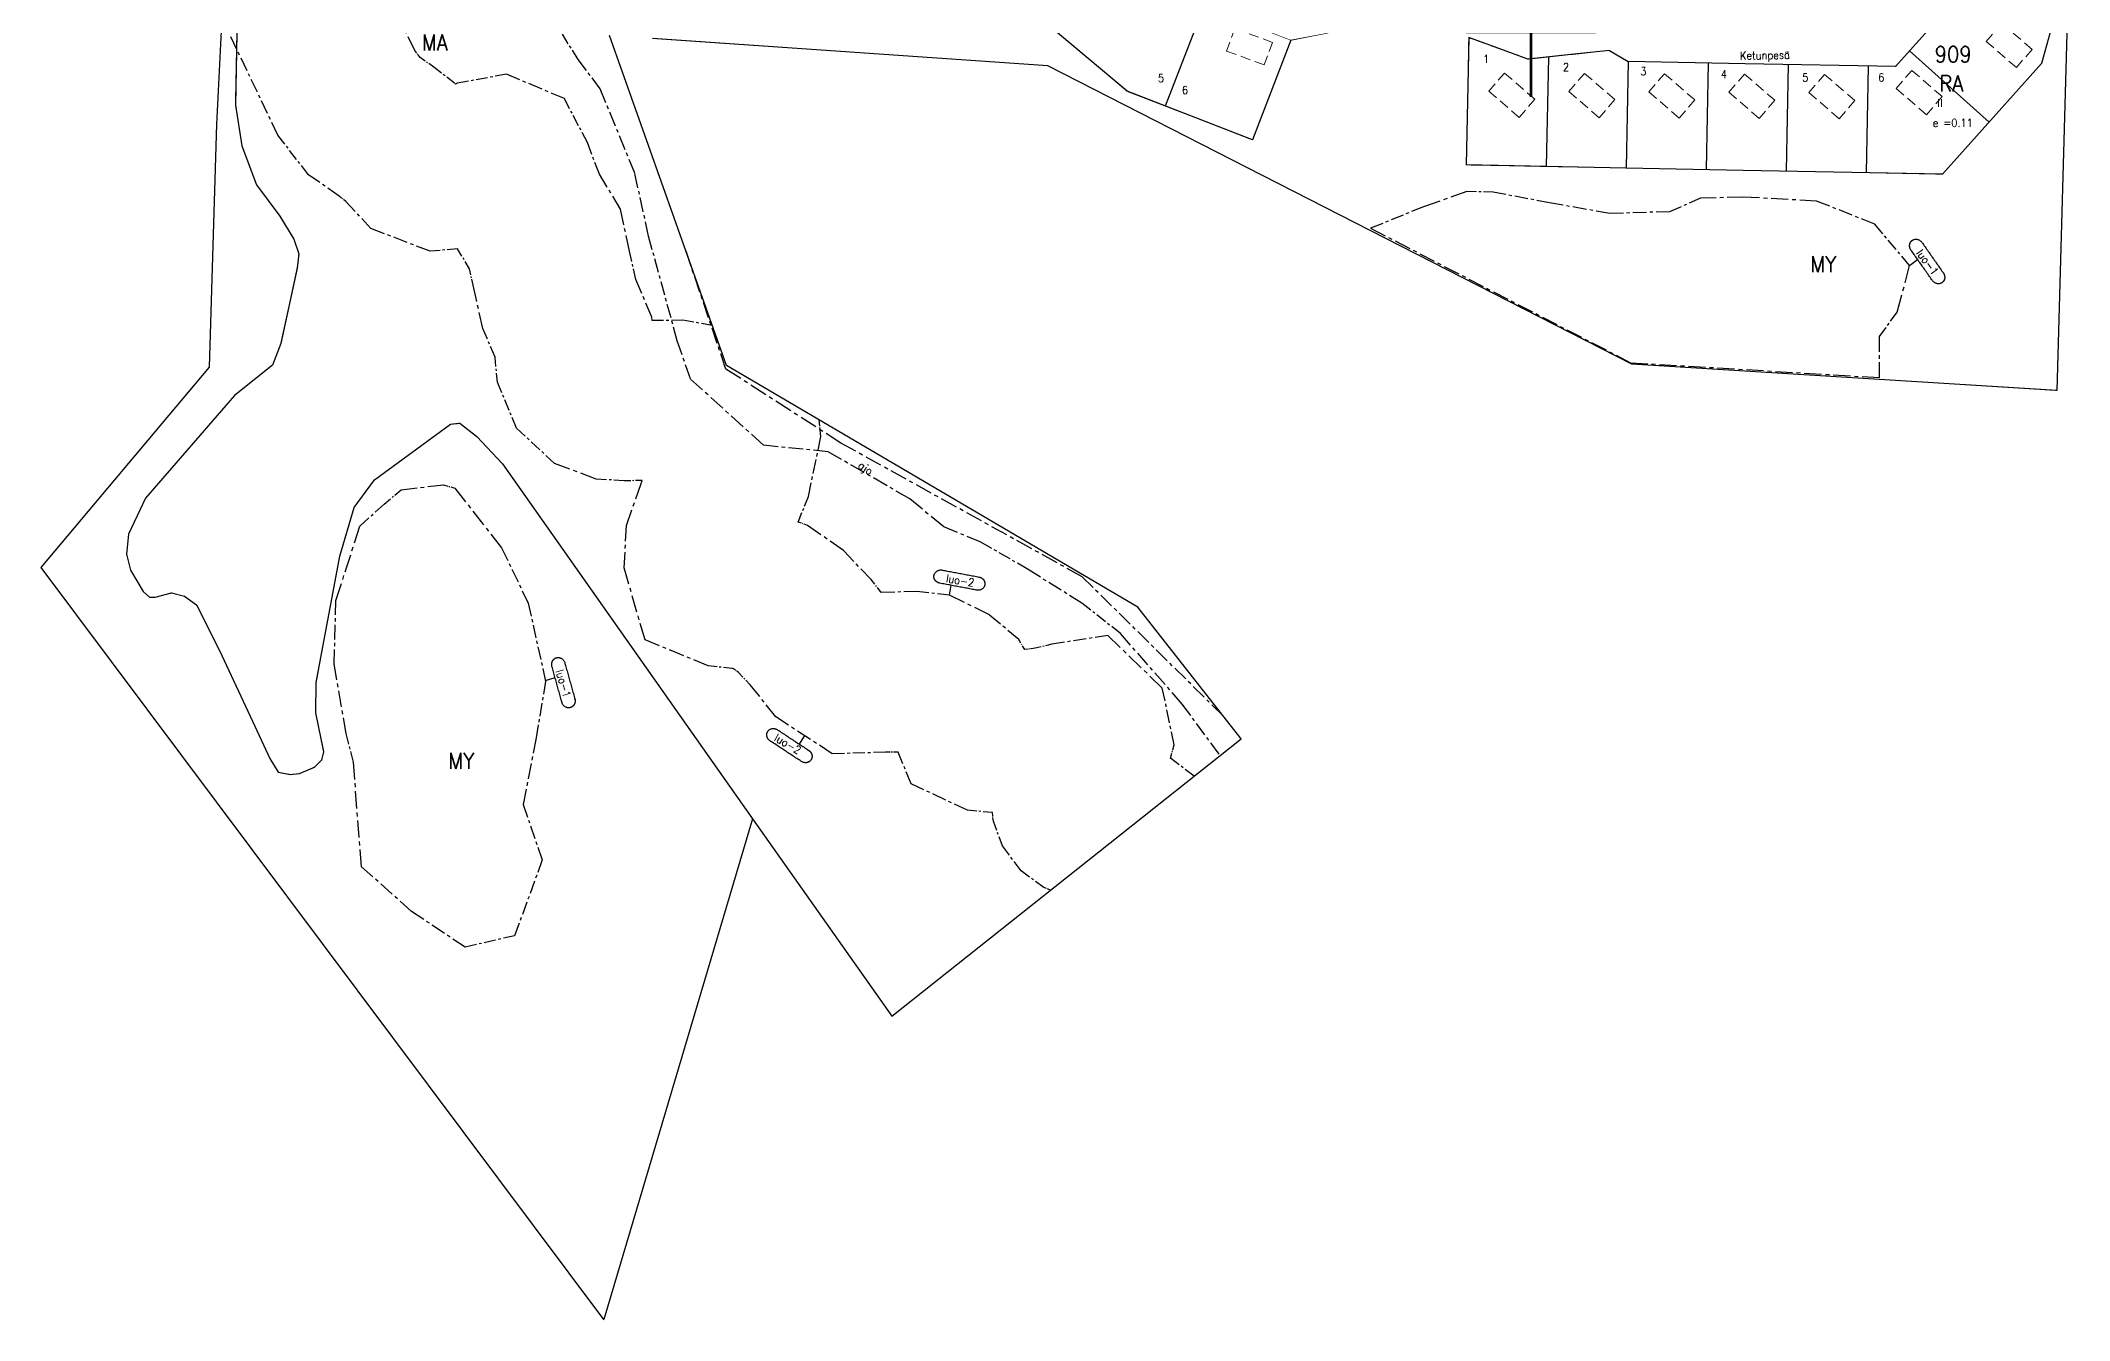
# Model space of a CAD drawing. Header units: metres. Extents: x 25522641 to 25524241, y 6685102 to 6686476.
# Drawn here: x 25522788 to 25523549, y 6685102 to 6685582 of the extents above; entities that cross this region are included whole.
import ezdxf
from ezdxf.enums import TextEntityAlignment as Align

# ---------------------------------------------------------------- set-up
doc = ezdxf.new("R2010")
doc.units = ezdxf.units.M
for name, pattern in [('CENTER', [11, 6.5, -1.5, 1.5, -1.5]), ('DASHED', [7.5, 5, -2.5]), ('DIVIDE2', [6.25, 2.5, -1.25, 0, -1.25, 0, -1.25])]:
    doc.linetypes.add(name, pattern=pattern)
for name, color, linetype in [('D-ALUE-K-TARKOITUS', 7, 'Continuous'), ('D-RAJA-ALUE-KORTTELI', 7, 'Continuous'), ('D-RAJA-K-MAARAYS-R-ALA', 7, 'Continuous'), ('D-RAJA-TONTTI', 7, 'Continuous'), ('D-TEKSTI-025', 7, 'Continuous'), ('D-TEKSTI-035', 7, 'Continuous'), ('D-VARITYS-ALUE_M', 7, 'Continuous'), ('D-VARITYS-ALUE_MA', 7, 'Continuous'), ('D-VARITYS-ALUE_R', 7, 'Continuous'), ('D-VARITYS-ALUE_V', 7, 'Continuous')]:
    doc.layers.add(name, color=color, linetype=linetype)
doc.styles.add('ROMANS', font='ROMANS.shx', dxfattribs={"width": 0.9})
doc.styles.get("Standard").update_dxf_attribs({"font": 'arial.ttf'})

msp = doc.modelspace()

# ---------------------------------------------------------------- linework, layer by layer
at = {"layer": 'D-RAJA-ALUE-KORTTELI', "color": 7, "linetype": 'Continuous'}
for p, q in [((25522854.09, 6685550.7), (25522857.7, 6685623.47)), ((25522862.24, 6685622.68), (25522861.04, 6685557.87)), ((25523548.47, 6685610.49), (25523538.21, 6685573.45)), ((25523548.47, 6685610.49), (25523543.92, 6685450.86)), ((25523195.35, 6685563.01), (25523160.08, 6685592.7)), ((25523502.16, 6685593.13), (25523483.52, 6685572.29)), ((25523045.22, 6685460.23), (25523001.35, 6685583.88)), ((25523165.69, 6685572.63), (25523017.47, 6685582.77)), ((25523256.74, 6685582.16), (25523242.34, 6685544.81)), ((25523323.44, 6685583.14), (25523322.52, 6685535.4)), ((25523326.82, 6685581.91), (25523323.44, 6685583.14)), ((25523331.7, 6685580.14), (25523326.82, 6685581.91)), ((25523345.65, 6685575.06), (25523331.7, 6685580.14)), ((25523376.25, 6685578.33), (25523361.71, 6685576.77)), ((25523376.25, 6685578.33), (25523383.28, 6685574.23)), ((25523384.64, 6685460.76), (25523165.69, 6685572.63)), ((25523361.71, 6685576.77), (25523345.65, 6685575.06)), ((25523427.16, 6685573.38), (25523383.28, 6685574.23)), ((25523483.52, 6685572.29), (25523427.16, 6685573.38)), ((25523538.21, 6685573.45), (25523501.11, 6685531.94)), ((25523242.34, 6685544.81), (25523195.35, 6685563.01)), ((25522861.04, 6685557.87), (25522863.51, 6685542.56)), ((25522851.33, 6685459.64), (25522854.09, 6685550.7)), ((25522863.51, 6685542.56), (25522869.01, 6685527.96)), ((25523352.51, 6685534.82), (25523322.52, 6685535.4)), ((25523382.5, 6685534.24), (25523352.51, 6685534.82)), ((25523426.38, 6685533.39), (25523382.5, 6685534.24)), ((25523501.11, 6685531.94), (25523426.38, 6685533.39)), ((25522869.01, 6685527.96), (25522877.69, 6685516.2)), ((25522877.69, 6685516.2), (25522882.94, 6685507.62)), ((25522882.94, 6685507.62), (25522884.8, 6685502.14)), ((25522884.8, 6685502.14), (25522884.17, 6685496.75)), ((25522884.17, 6685496.75), (25522878.04, 6685468.51)), ((25522878.04, 6685468.51), (25522874.99, 6685460.4)), ((25522788.18, 6685384.5), (25522851.33, 6685459.64)), ((25522874.99, 6685460.4), (25522860.72, 6685448.92)), ((25523199.46, 6685369.56), (25523045.22, 6685460.23)), ((25523199.46, 6685369.56), (25523045.22, 6685460.23)), ((25523199.46, 6685369.56), (25523045.22, 6685460.23)), ((25523543.92, 6685450.86), (25523384.64, 6685460.76)), ((25522860.72, 6685448.92), (25522827.41, 6685410.43)), ((25522913.16, 6685417.31), (25522941.67, 6685438.23)), ((25522941.67, 6685438.23), (25522945.18, 6685438.63)), ((25522945.18, 6685438.63), (25522951.6, 6685433.58)), ((25522951.6, 6685433.58), (25522961.23, 6685423.31)), ((25522905.58, 6685406.93), (25522913.16, 6685417.31)), ((25522961.23, 6685423.31), (25523054.98, 6685290.25)), ((25522827.41, 6685410.43), (25522820.97, 6685396.93)), ((25522900.15, 6685388.68), (25522905.58, 6685406.93)), ((25522820.97, 6685396.93), (25522820.19, 6685389.52)), ((25522820.19, 6685389.52), (25522821.77, 6685383.51)), ((25522891.38, 6685341.36), (25522900.15, 6685388.68)), ((25522999.19, 6685102.51), (25522788.18, 6685384.5)), ((25522821.77, 6685383.51), (25522826.48, 6685375.5)), ((25522826.48, 6685375.5), (25522828.86, 6685373.37)), ((25522828.86, 6685373.37), (25522830.92, 6685373.34)), ((25522830.92, 6685373.34), (25522837.07, 6685375.01)), ((25522837.07, 6685375.01), (25522842.03, 6685373.71)), ((25522842.03, 6685373.71), (25522846.49, 6685370.47)), ((25522846.49, 6685370.47), (25522855.15, 6685353.41)), ((25523238.12, 6685320.21), (25523199.46, 6685369.56)), ((25522855.15, 6685353.41), (25522868.4, 6685324.96)), ((25522891.24, 6685329.97), (25522891.38, 6685341.36)), ((25522894.26, 6685315.37), (25522891.24, 6685329.97)), ((25522868.4, 6685324.96), (25522873.97, 6685312.94)), ((25523107.15, 6685216.29), (25523238.12, 6685320.21)), ((25522873.97, 6685312.94), (25522877.08, 6685307.76)), ((25522890.7, 6685309.68), (25522893.49, 6685312.4)), ((25522893.49, 6685312.4), (25522894.26, 6685315.37)), ((25522877.08, 6685307.76), (25522881.62, 6685306.9)), ((25522881.62, 6685306.9), (25522885.06, 6685307.25)), ((25522885.06, 6685307.25), (25522890.7, 6685309.68)), ((25523054.98, 6685290.25), (25522999.19, 6685102.51)), ((25523054.98, 6685290.25), (25523107.15, 6685216.29))]:
    msp.add_line(p, q, dxfattribs=at)
at = {"layer": 'D-RAJA-K-MAARAYS-R-ALA', "color": 2, "linetype": 'CENTER', "ltscale": 0.892362}
msp.add_line((25522928.34, 6685578.27), (25522913.11, 6685610.06), dxfattribs=at)
at = {"layer": 'D-RAJA-K-MAARAYS-R-ALA', "color": 2, "linetype": 'DASHED', "lineweight": 0, "ltscale": 0.72}
for p, q in [((25523235.81, 6685586.55), (25523232.69, 6685578.11)), ((25523523.35, 6685588.54), (25523517.45, 6685581.74)), ((25523246.76, 6685572.91), (25523249.88, 6685581.35)), ((25523528.78, 6685571.92), (25523534.68, 6685578.72)), ((25523336.91, 6685569.88), (25523331.01, 6685563.08)), ((25523366.9, 6685569.75), (25523361.01, 6685562.95)), ((25523396.9, 6685569.63), (25523391.01, 6685562.83)), ((25523426.9, 6685569.5), (25523421.01, 6685562.7)), ((25523456.9, 6685569.37), (25523451.01, 6685562.57)), ((25523489.61, 6685570.88), (25523483.71, 6685564.08)), ((25523342.34, 6685553.25), (25523348.24, 6685560.05)), ((25523372.34, 6685553.13), (25523378.24, 6685559.93)), ((25523402.34, 6685553), (25523408.24, 6685559.8)), ((25523432.34, 6685552.87), (25523438.24, 6685559.67)), ((25523462.34, 6685552.75), (25523468.24, 6685559.55)), ((25523495.04, 6685554.25), (25523500.94, 6685561.05))]:
    msp.add_line(p, q, dxfattribs=at)
at = {"layer": 'D-RAJA-K-MAARAYS-R-ALA', "color": 2, "linetype": 'DASHED', "lineweight": 0, "ltscale": 0.75}
for p, q in [((25523249.88, 6685581.35), (25523235.81, 6685586.55)), ((25523534.68, 6685578.72), (25523523.35, 6685588.54)), ((25523232.69, 6685578.11), (25523246.76, 6685572.91)), ((25523517.45, 6685581.74), (25523528.78, 6685571.92)), ((25523348.24, 6685560.05), (25523336.91, 6685569.88)), ((25523378.24, 6685559.93), (25523366.9, 6685569.75)), ((25523408.24, 6685559.8), (25523396.9, 6685569.63)), ((25523438.24, 6685559.67), (25523426.9, 6685569.5)), ((25523468.24, 6685559.55), (25523456.9, 6685569.37)), ((25523500.94, 6685561.05), (25523489.61, 6685570.88)), ((25523331.01, 6685563.08), (25523342.34, 6685553.25)), ((25523361.01, 6685562.95), (25523372.34, 6685553.13)), ((25523391.01, 6685562.83), (25523402.34, 6685553)), ((25523421.01, 6685562.7), (25523432.34, 6685552.87)), ((25523451.01, 6685562.57), (25523462.34, 6685552.75)), ((25523483.71, 6685564.08), (25523495.04, 6685554.25))]:
    msp.add_line(p, q, dxfattribs=at)
at = {"layer": 'D-RAJA-K-MAARAYS-R-ALA', "color": 2, "linetype": 'CENTER', "ltscale": 0.808917}
msp.add_line((25522876.97, 6685546.63), (25522859.33, 6685583.47), dxfattribs=at)
at = {"layer": 'D-RAJA-K-MAARAYS-R-ALA', "color": 2, "linetype": 'CENTER', "ltscale": 0.186453}
msp.add_line((25522930.34, 6685575.69), (25522928.34, 6685578.27), dxfattribs=at)
at = {"layer": 'D-RAJA-K-MAARAYS-R-ALA', "color": 2, "linetype": 'CENTER', "ltscale": 0.638854}
msp.add_line((25522989.57, 6685574.89), (25522983.69, 6685584.4), dxfattribs=at)
at = {"layer": 'D-RAJA-K-MAARAYS-R-ALA', "color": 2, "linetype": 'CENTER', "ltscale": 0.358664}
msp.add_line((25522935.48, 6685572.1), (25522930.34, 6685575.69), dxfattribs=at)
at = {"layer": 'D-RAJA-K-MAARAYS-R-ALA', "color": 2, "linetype": 'CENTER', "ltscale": 0.557123}
msp.add_line((25522943.19, 6685566.13), (25522935.48, 6685572.1), dxfattribs=at)
at = {"layer": 'D-RAJA-K-MAARAYS-R-ALA', "color": 2, "linetype": 'CENTER', "ltscale": 0.657988}
msp.add_line((25522962.7, 6685569.42), (25522944.25, 6685566.06), dxfattribs=at)
at = {"layer": 'D-RAJA-K-MAARAYS-R-ALA', "color": 2, "linetype": 'CENTER', "ltscale": 0.826136}
msp.add_line((25522984.39, 6685560.26), (25522962.7, 6685569.42), dxfattribs=at)
at = {"layer": 'D-RAJA-K-MAARAYS-R-ALA', "color": 2, "linetype": 'CENTER', "ltscale": 0.781917}
msp.add_line((25522997.82, 6685563.97), (25522989.57, 6685574.89), dxfattribs=at)
at = {"layer": 'D-RAJA-K-MAARAYS-R-ALA', "color": 2, "linetype": 'CENTER', "ltscale": 0.029932}
msp.add_line((25522943.55, 6685565.74), (25522943.19, 6685566.13), dxfattribs=at)
at = {"layer": 'D-RAJA-K-MAARAYS-R-ALA', "color": 2, "linetype": 'CENTER', "ltscale": 0.044125}
msp.add_line((25522944.25, 6685566.06), (25522943.55, 6685565.74), dxfattribs=at)
at = {"layer": 'D-RAJA-K-MAARAYS-R-ALA', "color": 2, "linetype": 'CENTER', "ltscale": 0.867308}
msp.add_line((25523010.8, 6685532.27), (25522997.82, 6685563.97), dxfattribs=at)
at = {"layer": 'D-RAJA-K-MAARAYS-R-ALA', "color": 2, "linetype": 'CENTER', "ltscale": 0.652932}
msp.add_line((25522993.01, 6685543.77), (25522984.39, 6685560.26), dxfattribs=at)
at = {"layer": 'D-RAJA-K-MAARAYS-R-ALA', "color": 2, "linetype": 'CENTER', "ltscale": 0.659793}
msp.add_line((25522888.46, 6685531.75), (25522876.97, 6685546.63), dxfattribs=at)
at = {"layer": 'D-RAJA-K-MAARAYS-R-ALA', "color": 2, "linetype": 'CENTER', "ltscale": 0.723239}
msp.add_line((25522997.51, 6685531.94), (25522993.01, 6685543.77), dxfattribs=at)
at = {"layer": 'D-RAJA-K-MAARAYS-R-ALA', "color": 2, "linetype": 'CENTER', "ltscale": 0.79947}
msp.add_line((25522899.94, 6685523.74), (25522888.46, 6685531.75), dxfattribs=at)
at = {"layer": 'D-RAJA-K-MAARAYS-R-ALA', "color": 2, "linetype": 'CENTER', "ltscale": 0.878214}
msp.add_line((25523005.48, 6685518.8), (25522997.51, 6685531.94), dxfattribs=at)
at = {"layer": 'D-RAJA-K-MAARAYS-R-ALA', "color": 2, "linetype": 'CENTER', "ltscale": 0.847241}
msp.add_line((25523015.99, 6685508.68), (25523010.8, 6685532.27), dxfattribs=at)
at = {"layer": 'D-RAJA-K-MAARAYS-R-ALA', "color": 2, "linetype": 'CENTER', "ltscale": 0.184696}
msp.add_line((25522902.49, 6685521.76), (25522899.94, 6685523.74), dxfattribs=at)
at = {"layer": 'D-RAJA-K-MAARAYS-R-ALA', "color": 2, "linetype": 'CENTER', "ltscale": 0.980635}
msp.add_line((25523322.76, 6685525.4), (25523306.55, 6685519.76), dxfattribs=at)
at = {"layer": 'D-RAJA-K-MAARAYS-R-ALA', "color": 2, "linetype": 'CENTER', "ltscale": 0.562006}
msp.add_line((25523332.59, 6685525.22), (25523322.76, 6685525.4), dxfattribs=at)
at = {"layer": 'D-RAJA-K-MAARAYS-R-ALA', "color": 2, "linetype": 'CENTER', "ltscale": 0.756275}
msp.add_line((25523353.76, 6685521.19), (25523332.59, 6685525.22), dxfattribs=at)
at = {"layer": 'D-RAJA-K-MAARAYS-R-ALA', "color": 2, "linetype": 'CENTER', "ltscale": 0.792083}
msp.add_line((25522911.89, 6685511.57), (25522902.49, 6685521.76), dxfattribs=at)
at = {"layer": 'D-RAJA-K-MAARAYS-R-ALA', "color": 2, "linetype": 'CENTER', "ltscale": 0.916148}
msp.add_line((25523008.78, 6685503.11), (25523005.48, 6685518.8), dxfattribs=at)
at = {"layer": 'D-RAJA-K-MAARAYS-R-ALA', "color": 2, "linetype": 'CENTER', "ltscale": 0.752693}
msp.add_line((25523306.55, 6685519.76), (25523286.68, 6685511.66), dxfattribs=at)
at = {"layer": 'D-RAJA-K-MAARAYS-R-ALA', "color": 2, "linetype": 'CENTER', "ltscale": 0.804732}
msp.add_line((25523376.35, 6685517.2), (25523353.76, 6685521.19), dxfattribs=at)
at = {"layer": 'D-RAJA-K-MAARAYS-R-ALA', "color": 2, "linetype": 'CENTER', "ltscale": 0.787796}
msp.add_line((25523398.79, 6685517.88), (25523376.35, 6685517.2), dxfattribs=at)
at = {"layer": 'D-RAJA-K-MAARAYS-R-ALA', "color": 2, "linetype": 'CENTER', "ltscale": 0.719885}
msp.add_line((25523410.34, 6685522.91), (25523398.79, 6685517.88), dxfattribs=at)
at = {"layer": 'D-RAJA-K-MAARAYS-R-ALA', "color": 2, "linetype": 'CENTER', "ltscale": 0.90874}
msp.add_line((25523426.23, 6685523.39), (25523410.34, 6685522.91), dxfattribs=at)
at = {"layer": 'D-RAJA-K-MAARAYS-R-ALA', "color": 2, "linetype": 'CENTER', "ltscale": 0.97158}
msp.add_line((25523453.88, 6685521.89), (25523426.23, 6685523.39), dxfattribs=at)
at = {"layer": 'D-RAJA-K-MAARAYS-R-ALA', "color": 2, "linetype": 'CENTER', "ltscale": 0.823437}
msp.add_line((25523475.68, 6685513.18), (25523453.88, 6685521.89), dxfattribs=at)
at = {"layer": 'D-RAJA-K-MAARAYS-R-ALA', "color": 2, "linetype": 'CENTER', "ltscale": 0.833276}
msp.add_line((25522934.05, 6685503.04), (25522911.89, 6685511.57), dxfattribs=at)
at = {"layer": 'D-RAJA-K-MAARAYS-R-ALA', "color": 2, "linetype": 'CENTER', "ltscale": 0.804307}
msp.add_line((25523026.71, 6685469.51), (25523015.99, 6685508.68), dxfattribs=at)
at = {"layer": 'D-RAJA-K-MAARAYS-R-ALA', "color": 2, "linetype": 'CENTER', "ltscale": 0.941685}
msp.add_line((25523286.68, 6685511.66), (25523384.13, 6685461.28), dxfattribs=at)
at = {"layer": 'D-RAJA-K-MAARAYS-R-ALA', "color": 2, "linetype": 'CENTER', "ltscale": 0.712317}
msp.add_line((25523488.77, 6685497.67), (25523475.68, 6685513.18), dxfattribs=at)
at = {"layer": 'D-RAJA-K-MAARAYS-R-ALA', "color": 2, "linetype": 'CENTER', "ltscale": 0.587974}
msp.add_line((25522944.3, 6685503.99), (25522934.05, 6685503.04), dxfattribs=at)
at = {"layer": 'D-RAJA-K-MAARAYS-R-ALA', "color": 2, "linetype": 'CENTER', "ltscale": 0.504885}
msp.add_line((25522948.88, 6685496.44), (25522944.3, 6685503.99), dxfattribs=at)
at = {"layer": 'D-RAJA-K-MAARAYS-R-ALA', "color": 2, "linetype": 'CENTER', "ltscale": 0.620808}
msp.add_line((25523011.19, 6685492.52), (25523008.78, 6685503.11), dxfattribs=at)
at = {"layer": 'D-RAJA-K-MAARAYS-R-ALA', "color": 2, "linetype": 'CENTER', "ltscale": 0.923394}
msp.add_line((25523044.95, 6685458.88), (25523030, 6685503.05), dxfattribs=at)
at = {"layer": 'D-RAJA-K-MAARAYS-R-ALA', "color": 2, "linetype": 'CENTER', "ltscale": 0.35888}
msp.add_line((25522950.17, 6685490.29), (25522948.88, 6685496.44), dxfattribs=at)
at = {"layer": 'D-RAJA-K-MAARAYS-R-ALA', "color": 2, "linetype": 'CENTER', "ltscale": 1.031497}
msp.add_line((25523484.15, 6685480.22), (25523488.77, 6685497.67), dxfattribs=at)
at = {"layer": 'D-RAJA-K-MAARAYS-R-ALA', "color": 2, "linetype": 'CENTER', "ltscale": 0.950702}
msp.add_line((25522953.85, 6685474.06), (25522950.17, 6685490.29), dxfattribs=at)
at = {"layer": 'D-RAJA-K-MAARAYS-R-ALA', "color": 2, "linetype": 'CENTER', "ltscale": 0.879967}
msp.add_line((25523017.18, 6685478.33), (25523011.19, 6685492.52), dxfattribs=at)
at = {"layer": 'D-RAJA-K-MAARAYS-R-ALA', "color": 2, "linetype": 'CENTER', "ltscale": 0.070663}
msp.add_line((25523017.3, 6685477.1), (25523017.18, 6685478.33), dxfattribs=at)
at = {"layer": 'D-RAJA-K-MAARAYS-R-ALA', "color": 2, "linetype": 'CENTER', "ltscale": 0.647016}
msp.add_line((25523477.41, 6685471.12), (25523484.15, 6685480.22), dxfattribs=at)
at = {"layer": 'D-RAJA-K-MAARAYS-R-ALA', "color": 2, "linetype": 'CENTER', "ltscale": 0.668255}
msp.add_line((25522958.4, 6685463.29), (25522953.85, 6685474.06), dxfattribs=at)
at = {"layer": 'D-RAJA-K-MAARAYS-R-ALA', "color": 2, "linetype": 'CENTER', "ltscale": 0.656941}
msp.add_line((25523028.8, 6685477.18), (25523017.3, 6685477.1), dxfattribs=at)
at = {"layer": 'D-RAJA-K-MAARAYS-R-ALA', "color": 2, "linetype": 'CENTER', "ltscale": 0.641621}
msp.add_line((25523039.86, 6685475.24), (25523028.8, 6685477.18), dxfattribs=at)
at = {"layer": 'D-RAJA-K-MAARAYS-R-ALA', "color": 2, "linetype": 'CENTER', "ltscale": 0.882204}
msp.add_line((25523477.42, 6685455.68), (25523477.41, 6685471.12), dxfattribs=at)
at = {"layer": 'D-RAJA-K-MAARAYS-R-ALA', "color": 2, "linetype": 'CENTER', "ltscale": 0.53824}
msp.add_line((25522959.36, 6685453.92), (25522958.4, 6685463.29), dxfattribs=at)
at = {"layer": 'D-RAJA-K-MAARAYS-R-ALA', "color": 2, "linetype": 'CENTER', "ltscale": 0.868105}
msp.add_line((25523031.69, 6685455.16), (25523026.71, 6685469.51), dxfattribs=at)
at = {"layer": 'D-RAJA-K-MAARAYS-R-ALA', "color": 2, "linetype": 'CENTER', "ltscale": 0.934971}
msp.add_line((25523059.04, 6685430.34), (25523031.69, 6685455.16), dxfattribs=at)
at = {"layer": 'D-RAJA-K-MAARAYS-R-ALA', "color": 2, "linetype": 'CENTER', "ltscale": 1.015449}
msp.add_line((25523088.07, 6685431.13), (25523044.95, 6685458.88), dxfattribs=at)
at = {"layer": 'D-RAJA-K-MAARAYS-R-ALA', "color": 2, "linetype": 'CENTER', "ltscale": 0.988945}
msp.add_line((25523384.13, 6685461.28), (25523477.42, 6685455.68), dxfattribs=at)
at = {"layer": 'D-RAJA-K-MAARAYS-R-ALA', "color": 2, "linetype": 'CENTER', "ltscale": 0.651019}
msp.add_line((25522966.44, 6685436.77), (25522959.36, 6685453.92), dxfattribs=at)
at = {"layer": 'D-RAJA-K-MAARAYS-R-ALA', "color": 2, "linetype": 'CENTER', "ltscale": 0.682764}
msp.add_line((25522980.66, 6685423.49), (25522966.44, 6685436.77), dxfattribs=at)
at = {"layer": 'D-RAJA-K-MAARAYS-R-ALA', "color": 2, "linetype": 'CENTER', "ltscale": 0.808397}
msp.add_line((25523075.91, 6685411.07), (25523080.59, 6685433.63), dxfattribs=at)
at = {"layer": 'D-RAJA-K-MAARAYS-R-ALA', "color": 2, "linetype": 'CENTER', "ltscale": 0.357476}
msp.add_line((25523080.59, 6685433.63), (25523079.89, 6685439.84), dxfattribs=at)
at = {"layer": 'D-RAJA-K-MAARAYS-R-ALA', "color": 2, "linetype": 'CENTER', "ltscale": 0.854285}
msp.add_line((25523083.27, 6685427.9), (25523059.04, 6685430.34), dxfattribs=at)
at = {"layer": 'D-RAJA-K-MAARAYS-R-ALA', "color": 2, "linetype": 'CENTER', "ltscale": 0.894871}
msp.add_line((25523113.89, 6685410.24), (25523083.27, 6685427.9), dxfattribs=at)
at = {"layer": 'D-RAJA-K-MAARAYS-R-ALA', "color": 2, "linetype": 'CENTER', "ltscale": 0.980204}
msp.add_line((25523178.53, 6685381.03), (25523088.07, 6685431.13), dxfattribs=at)
at = {"layer": 'D-RAJA-K-MAARAYS-R-ALA', "color": 2, "linetype": 'CENTER', "ltscale": 0.957305}
msp.add_line((25522996.36, 6685417.64), (25522980.66, 6685423.49), dxfattribs=at)
at = {"layer": 'D-RAJA-K-MAARAYS-R-ALA', "color": 2, "linetype": 'CENTER', "ltscale": 0.599058}
msp.add_line((25523006.82, 6685417.02), (25522996.36, 6685417.64), dxfattribs=at)
at = {"layer": 'D-RAJA-K-MAARAYS-R-ALA', "color": 2, "linetype": 'CENTER', "ltscale": 0.3869}
msp.add_line((25523013.59, 6685417.07), (25523006.82, 6685417.02), dxfattribs=at)
at = {"layer": 'D-RAJA-K-MAARAYS-R-ALA', "color": 2, "linetype": 'CENTER', "ltscale": 0.063556}
msp.add_line((25523013.18, 6685416.04), (25523013.59, 6685417.07), dxfattribs=at)
at = {"layer": 'D-RAJA-K-MAARAYS-R-ALA', "color": 2, "linetype": 'CENTER', "ltscale": 0.476108}
msp.add_line((25522916.87, 6685408.27), (25522923.26, 6685413.61), dxfattribs=at)
at = {"layer": 'D-RAJA-K-MAARAYS-R-ALA', "color": 2, "linetype": 'CENTER', "ltscale": 0.911785}
msp.add_line((25522923.26, 6685413.61), (25522939.1, 6685415.5), dxfattribs=at)
at = {"layer": 'D-RAJA-K-MAARAYS-R-ALA', "color": 2, "linetype": 'CENTER', "ltscale": 0.253795}
msp.add_line((25522939.1, 6685415.5), (25522943.36, 6685414.22), dxfattribs=at)
at = {"layer": 'D-RAJA-K-MAARAYS-R-ALA', "color": 2, "linetype": 'CENTER', "ltscale": 0.997909}
msp.add_line((25522943.36, 6685414.22), (25522960.88, 6685391.82), dxfattribs=at)
at = {"layer": 'D-RAJA-K-MAARAYS-R-ALA', "color": 2, "linetype": 'CENTER', "ltscale": 0.953201}
msp.add_line((25523007.69, 6685400.29), (25523013.18, 6685416.04), dxfattribs=at)
at = {"layer": 'D-RAJA-K-MAARAYS-R-ALA', "color": 2, "linetype": 'CENTER', "ltscale": 0.588727}
msp.add_line((25523072.03, 6685401.52), (25523075.91, 6685411.07), dxfattribs=at)
at = {"layer": 'D-RAJA-K-MAARAYS-R-ALA', "color": 2, "linetype": 'CENTER', "ltscale": 0.945969}
msp.add_line((25523126.63, 6685399.68), (25523113.89, 6685410.24), dxfattribs=at)
at = {"layer": 'D-RAJA-K-MAARAYS-R-ALA', "color": 2, "linetype": 'CENTER', "ltscale": 0.701502}
msp.add_line((25522907.76, 6685400.04), (25522916.87, 6685408.27), dxfattribs=at)
at = {"layer": 'D-RAJA-K-MAARAYS-R-ALA', "color": 2, "linetype": 'CENTER', "ltscale": 1.027703}
msp.add_line((25522898.77, 6685372.16), (25522907.76, 6685400.04), dxfattribs=at)
at = {"layer": 'D-RAJA-K-MAARAYS-R-ALA', "color": 2, "linetype": 'CENTER', "ltscale": 0.911598}
msp.add_line((25523006.83, 6685384.36), (25523007.69, 6685400.29), dxfattribs=at)
at = {"layer": 'D-RAJA-K-MAARAYS-R-ALA', "color": 2, "linetype": 'CENTER', "ltscale": 0.216274}
msp.add_line((25523075.59, 6685400.25), (25523072.03, 6685401.52), dxfattribs=at)
at = {"layer": 'D-RAJA-K-MAARAYS-R-ALA', "color": 2, "linetype": 'CENTER', "ltscale": 0.940727}
msp.add_line((25523089.09, 6685390.82), (25523075.59, 6685400.25), dxfattribs=at)
at = {"layer": 'D-RAJA-K-MAARAYS-R-ALA', "color": 2, "linetype": 'CENTER', "ltscale": 0.860975}
msp.add_line((25523140.59, 6685394), (25523126.63, 6685399.68), dxfattribs=at)
at = {"layer": 'D-RAJA-K-MAARAYS-R-ALA', "color": 2, "linetype": 'CENTER', "ltscale": 0.808102}
msp.add_line((25522960.88, 6685391.82), (25522970.87, 6685371.07), dxfattribs=at)
at = {"layer": 'D-RAJA-K-MAARAYS-R-ALA', "color": 2, "linetype": 'CENTER', "ltscale": 0.854357}
msp.add_line((25523099.37, 6685379.96), (25523089.09, 6685390.82), dxfattribs=at)
at = {"layer": 'D-RAJA-K-MAARAYS-R-ALA', "color": 2, "linetype": 'CENTER', "ltscale": 0.719377}
msp.add_line((25523158.32, 6685383.71), (25523140.59, 6685394), dxfattribs=at)
at = {"layer": 'D-RAJA-K-MAARAYS-R-ALA', "color": 2, "linetype": 'CENTER', "ltscale": 0.987704}
msp.add_line((25523014.63, 6685357.31), (25523006.83, 6685384.36), dxfattribs=at)
at = {"layer": 'D-RAJA-K-MAARAYS-R-ALA', "color": 2, "linetype": 'CENTER', "ltscale": 0.350662}
msp.add_line((25523103.2, 6685375.17), (25523099.37, 6685379.96), dxfattribs=at)
at = {"layer": 'D-RAJA-K-MAARAYS-R-ALA', "color": 2, "linetype": 'CENTER', "ltscale": 0.832482}
msp.add_line((25523178.42, 6685371.11), (25523158.32, 6685383.71), dxfattribs=at)
at = {"layer": 'D-RAJA-K-MAARAYS-R-ALA', "color": 2, "linetype": 'CENTER', "ltscale": 0.887096}
msp.add_line((25523231.24, 6685328.98), (25523178.53, 6685381.03), dxfattribs=at)
at = {"layer": 'D-RAJA-K-MAARAYS-R-ALA', "color": 2, "linetype": 'CENTER', "ltscale": 0.838376}
msp.add_line((25522898.1, 6685348.28), (25522898.77, 6685372.16), dxfattribs=at)
at = {"layer": 'D-RAJA-K-MAARAYS-R-ALA', "color": 2, "linetype": 'CENTER', "ltscale": 0.008515}
msp.add_line((25523103.35, 6685375.17), (25523103.2, 6685375.17), dxfattribs=at)
at = {"layer": 'D-RAJA-K-MAARAYS-R-ALA', "color": 2, "linetype": 'CENTER', "ltscale": 0.754497}
msp.add_line((25523116.55, 6685375.46), (25523103.35, 6685375.17), dxfattribs=at)
at = {"layer": 'D-RAJA-K-MAARAYS-R-ALA', "color": 2, "linetype": 'CENTER', "ltscale": 0.702368}
msp.add_line((25523128.77, 6685374.1), (25523116.55, 6685375.46), dxfattribs=at)
at = {"layer": 'D-RAJA-K-MAARAYS-R-ALA', "color": 2, "linetype": 'CENTER', "ltscale": 0.960049}
msp.add_line((25523143.84, 6685366.68), (25523128.77, 6685374.1), dxfattribs=at)
at = {"layer": 'D-RAJA-K-MAARAYS-R-ALA', "color": 2, "linetype": 'CENTER', "ltscale": 0.759547}
msp.add_line((25522970.87, 6685371.07), (25522977.37, 6685341.78), dxfattribs=at)
at = {"layer": 'D-RAJA-K-MAARAYS-R-ALA', "color": 2, "linetype": 'CENTER', "ltscale": 0.81237}
msp.add_line((25523154.73, 6685357.53), (25523143.84, 6685366.68), dxfattribs=at)
at = {"layer": 'D-RAJA-K-MAARAYS-R-ALA', "color": 2, "linetype": 'CENTER', "ltscale": 0.645385}
msp.add_line((25523192.89, 6685359.74), (25523178.42, 6685371.11), dxfattribs=at)
at = {"layer": 'D-RAJA-K-MAARAYS-R-ALA', "color": 2, "linetype": 'CENTER', "ltscale": 0.899026}
msp.add_line((25523038.36, 6685347.64), (25523014.63, 6685357.31), dxfattribs=at)
at = {"layer": 'D-RAJA-K-MAARAYS-R-ALA', "color": 2, "linetype": 'CENTER', "ltscale": 0.251664}
msp.add_line((25523156.99, 6685353.75), (25523154.73, 6685357.53), dxfattribs=at)
at = {"layer": 'D-RAJA-K-MAARAYS-R-ALA', "color": 2, "linetype": 'CENTER', "ltscale": 0.748275}
msp.add_line((25523188.17, 6685358.99), (25523167.1, 6685355.73), dxfattribs=at)
at = {"layer": 'D-RAJA-K-MAARAYS-R-ALA', "color": 2, "linetype": 'CENTER', "ltscale": 0.994779}
msp.add_line((25523208.58, 6685339.31), (25523188.17, 6685358.99), dxfattribs=at)
at = {"layer": 'D-RAJA-K-MAARAYS-R-ALA', "color": 2, "linetype": 'CENTER', "ltscale": 0.890972}
msp.add_line((25523216.07, 6685333.27), (25523192.89, 6685359.74), dxfattribs=at)
at = {"layer": 'D-RAJA-K-MAARAYS-R-ALA', "color": 2, "linetype": 'CENTER', "ltscale": 0.22392}
msp.add_line((25523160.88, 6685354.23), (25523156.99, 6685353.75), dxfattribs=at)
at = {"layer": 'D-RAJA-K-MAARAYS-R-ALA', "color": 2, "linetype": 'CENTER', "ltscale": 0.365698}
msp.add_line((25523167.1, 6685355.73), (25523160.88, 6685354.23), dxfattribs=at)
at = {"layer": 'D-RAJA-K-MAARAYS-R-ALA', "color": 2, "linetype": 'CENTER', "ltscale": 0.928349}
msp.add_line((25522902.62, 6685322.21), (25522898.1, 6685348.28), dxfattribs=at)
at = {"layer": 'D-RAJA-K-MAARAYS-R-ALA', "color": 2, "linetype": 'CENTER', "ltscale": 0.75299}
msp.add_line((25522977.37, 6685341.78), (25522973.8, 6685320.62), dxfattribs=at)
at = {"layer": 'D-RAJA-K-MAARAYS-R-ALA', "color": 2, "linetype": 'CENTER', "ltscale": 0.517231}
msp.add_line((25523047.35, 6685346.63), (25523038.36, 6685347.64), dxfattribs=at)
at = {"layer": 'D-RAJA-K-MAARAYS-R-ALA', "color": 2, "linetype": 'CENTER', "ltscale": 0.028555}
msp.add_line((25523047.82, 6685346.47), (25523047.35, 6685346.63), dxfattribs=at)
at = {"layer": 'D-RAJA-K-MAARAYS-R-ALA', "color": 2, "linetype": 'CENTER', "ltscale": 0.132736}
msp.add_line((25523049.73, 6685345.14), (25523047.82, 6685346.47), dxfattribs=at)
at = {"layer": 'D-RAJA-K-MAARAYS-R-ALA', "color": 2, "linetype": 'CENTER', "ltscale": 0.361626}
msp.add_line((25523054.08, 6685340.54), (25523049.73, 6685345.14), dxfattribs=at)
at = {"layer": 'D-RAJA-K-MAARAYS-R-ALA', "color": 2, "linetype": 'CENTER', "ltscale": 0.877006}
msp.add_line((25523063.66, 6685328.55), (25523054.08, 6685340.54), dxfattribs=at)
at = {"layer": 'D-RAJA-K-MAARAYS-R-ALA', "color": 2, "linetype": 'CENTER', "ltscale": 0.76522}
msp.add_line((25523213.05, 6685317.96), (25523208.58, 6685339.31), dxfattribs=at)
at = {"layer": 'D-RAJA-K-MAARAYS-R-ALA', "color": 2, "linetype": 'CENTER', "ltscale": 0.888483}
msp.add_line((25523084.83, 6685314.66), (25523063.66, 6685328.55), dxfattribs=at)
at = {"layer": 'D-RAJA-K-MAARAYS-R-ALA', "color": 2, "linetype": 'CENTER', "ltscale": 0.818257}
msp.add_line((25523229.9, 6685314.49), (25523216.07, 6685333.27), dxfattribs=at)
at = {"layer": 'D-RAJA-K-MAARAYS-R-ALA', "color": 2, "linetype": 'CENTER', "ltscale": 0.629324}
msp.add_line((25522905.29, 6685311.52), (25522902.62, 6685322.21), dxfattribs=at)
at = {"layer": 'D-RAJA-K-MAARAYS-R-ALA', "color": 2, "linetype": 'CENTER', "ltscale": 0.891901}
msp.add_line((25522973.8, 6685320.62), (25522968.94, 6685295.67), dxfattribs=at)
at = {"layer": 'D-RAJA-K-MAARAYS-R-ALA', "color": 2, "linetype": 'CENTER', "ltscale": 0.995665}
msp.add_line((25522908.35, 6685272.31), (25522905.29, 6685311.52), dxfattribs=at)
at = {"layer": 'D-RAJA-K-MAARAYS-R-ALA', "color": 2, "linetype": 'CENTER', "ltscale": 0.701339}
msp.add_line((25523104.81, 6685315.2), (25523084.83, 6685314.66), dxfattribs=at)
at = {"layer": 'D-RAJA-K-MAARAYS-R-ALA', "color": 2, "linetype": 'CENTER', "ltscale": 0.268533}
msp.add_line((25523109.51, 6685315.3), (25523104.81, 6685315.2), dxfattribs=at)
at = {"layer": 'D-RAJA-K-MAARAYS-R-ALA', "color": 2, "linetype": 'CENTER', "ltscale": 0.733891}
msp.add_line((25523114.4, 6685303.42), (25523109.51, 6685315.3), dxfattribs=at)
at = {"layer": 'D-RAJA-K-MAARAYS-R-ALA', "color": 2, "linetype": 'CENTER', "ltscale": 0.293934}
msp.add_line((25523211.59, 6685313.03), (25523213.05, 6685317.96), dxfattribs=at)
at = {"layer": 'D-RAJA-K-MAARAYS-R-ALA', "color": 2, "linetype": 'CENTER', "ltscale": 0.639476}
msp.add_line((25523220.52, 6685306.28), (25523211.59, 6685313.03), dxfattribs=at)
at = {"layer": 'D-RAJA-K-MAARAYS-R-ALA', "color": 2, "linetype": 'CENTER', "ltscale": 0.818899}
msp.add_line((25523135.51, 6685293.48), (25523114.4, 6685303.42), dxfattribs=at)
at = {"layer": 'D-RAJA-K-MAARAYS-R-ALA', "color": 2, "linetype": 'CENTER', "ltscale": 0.773173}
msp.add_line((25522968.94, 6685295.67), (25522976.12, 6685274.84), dxfattribs=at)
at = {"layer": 'D-RAJA-K-MAARAYS-R-ALA', "color": 2, "linetype": 'CENTER', "ltscale": 0.535529}
msp.add_line((25523144.85, 6685292.63), (25523135.51, 6685293.48), dxfattribs=at)
at = {"layer": 'D-RAJA-K-MAARAYS-R-ALA', "color": 2, "linetype": 'CENTER', "ltscale": 0.186961}
msp.add_line((25523145.23, 6685289.38), (25523144.85, 6685292.63), dxfattribs=at)
at = {"layer": 'D-RAJA-K-MAARAYS-R-ALA', "color": 2, "linetype": 'CENTER', "ltscale": 0.563749}
msp.add_line((25523148.66, 6685280.13), (25523145.23, 6685289.38), dxfattribs=at)
at = {"layer": 'D-RAJA-K-MAARAYS-R-ALA', "color": 2, "linetype": 'CENTER', "ltscale": 0.765114}
msp.add_line((25522976.12, 6685274.84), (25522965.76, 6685246.45), dxfattribs=at)
at = {"layer": 'D-RAJA-K-MAARAYS-R-ALA', "color": 2, "linetype": 'CENTER', "ltscale": 0.666827}
msp.add_line((25523155.62, 6685270.76), (25523148.66, 6685280.13), dxfattribs=at)
at = {"layer": 'D-RAJA-K-MAARAYS-R-ALA', "color": 2, "linetype": 'CENTER', "ltscale": 0.882299}
msp.add_line((25522927.11, 6685255.56), (25522908.35, 6685272.31), dxfattribs=at)
at = {"layer": 'D-RAJA-K-MAARAYS-R-ALA', "color": 2, "linetype": 'CENTER', "ltscale": 0.607639}
msp.add_line((25523164.21, 6685264.49), (25523155.62, 6685270.76), dxfattribs=at)
at = {"layer": 'D-RAJA-K-MAARAYS-R-ALA', "color": 2, "linetype": 'CENTER', "ltscale": 0.151994}
msp.add_line((25523166.7, 6685263.56), (25523164.21, 6685264.49), dxfattribs=at)
at = {"layer": 'D-RAJA-K-MAARAYS-R-ALA', "color": 2, "linetype": 'CENTER', "ltscale": 0.847146}
msp.add_line((25522947.17, 6685242.13), (25522927.11, 6685255.56), dxfattribs=at)
at = {"layer": 'D-RAJA-K-MAARAYS-R-ALA', "color": 2, "linetype": 'CENTER', "ltscale": 0.66946}
msp.add_line((25522965.76, 6685246.45), (25522947.17, 6685242.13), dxfattribs=at)
at = {"layer": 'D-RAJA-TONTTI', "color": 2, "linetype": 'Continuous'}
for p, q in [((25523224.1, 6685594.78), (25523209.67, 6685557.47)), ((25523488.77, 6685578.16), (25523518.59, 6685551.5)), ((25523353.31, 6685575.87), (25523352.51, 6685534.82)), ((25523383.28, 6685574.23), (25523382.5, 6685534.24)), ((25523413.27, 6685573.65), (25523412.49, 6685533.66)), ((25523443.26, 6685573.07), (25523442.49, 6685533.08)), ((25523473.25, 6685572.49), (25523472.48, 6685532.5))]:
    msp.add_line(p, q, dxfattribs=at)
at = {"layer": 'D-TEKSTI-025', "color": 2, "linetype": 'Continuous'}
for p, q in [((25523488.7, 6685497.75), (25523491.75, 6685499.98)), ((25523128.79, 6685374.09), (25523129.41, 6685377.81)), ((25522977.29, 6685342.14), (25522980.91, 6685343.23)), ((25523074.4, 6685321.5), (25523072.39, 6685318.31))]:
    msp.add_line(p, q, dxfattribs=at)
for points in [[(25523489.27, 6685503.51), (25523493.29, 6685497.78), (25523497.31, 6685492.05, 0), (25523498.86, 6685489.84), (25523500.9, 6685491.28, 0), (25523502.95, 6685492.71, 0), (25523501.4, 6685494.92, 0), (25523497.38, 6685500.65, 0), (25523493.36, 6685506.38), (25523491.81, 6685508.59, 0), (25523489.77, 6685507.16), (25523487.72, 6685505.72, 0), (25523489.27, 6685503.51)], [(25523125.17, 6685378.61), (25523132.05, 6685377.31), (25523138.93, 6685376.01, 0), (25523141.58, 6685375.51), (25523142.04, 6685377.97, 0), (25523142.51, 6685380.42, 0), (25523139.85, 6685380.92, 0), (25523132.98, 6685382.22, 0), (25523126.1, 6685383.52), (25523123.45, 6685384.02, 0), (25523122.98, 6685381.56), (25523122.52, 6685379.11, 0), (25523125.17, 6685378.61)], [(25522979.75, 6685347.38), (25522981.63, 6685340.64), (25522983.5, 6685333.89, 0), (25522984.22, 6685331.29), (25522986.63, 6685331.96, 0), (25522989.04, 6685332.63, 0), (25522988.32, 6685335.23, 0), (25522986.44, 6685341.98, 0), (25522984.57, 6685348.72), (25522983.85, 6685351.32, 0), (25522981.44, 6685350.65), (25522979.03, 6685349.98, 0), (25522979.75, 6685347.38)], [(25523075.99, 6685315.94), (25523070.14, 6685319.79), (25523064.3, 6685323.64, 0), (25523062.04, 6685325.12), (25523060.67, 6685323.03, 0), (25523059.29, 6685320.94, 0), (25523061.55, 6685319.46, 0), (25523067.39, 6685315.61, 0), (25523073.24, 6685311.77), (25523075.5, 6685310.28, 0), (25523076.87, 6685312.37), (25523078.25, 6685314.46, 0), (25523075.99, 6685315.94)]]:
    msp.add_rational_spline(points, [1, 1, 1, 0.707106781187, 1, 0.707106781187, 1, 1, 1, 0.707106781187, 1, 0.707106781187, 1], degree=2, knots=[0, 0, 0, 1, 1, 2.570796, 2.570796, 4.141593, 4.141593, 5.141593, 5.141593, 6.712389, 6.712389, 8.283185, 8.283185, 8.283185], dxfattribs=at)
at = {"layer": 'D-VARITYS-ALUE_M', "color": 74, "linetype": 'DIVIDE2', "ltscale": 1.58}
msp.add_lwpolyline([(25522857.7, 6685623.47, 0.2, 0.333, 0), (25522854.09, 6685550.7, 0.2, 0.333, 0), (25522851.33, 6685459.64, 0.2, 0.333, 0), (25522788.18, 6685384.5, 0.2, 0.333, 0), (25522999.19, 6685102.51, 0.2, 0.333, 0), (25523054.98, 6685290.25, 0.2, 0.333, 0), (25522961.23, 6685423.31, 0.2, 0.333, 0), (25522961.23, 6685423.31, 0.2, 0.333, 0), (25522951.6, 6685433.58, 0.2, 0.333, 0), (25522945.18, 6685438.63, 0.2, 0.333, 0), (25522941.67, 6685438.23, 0.2, 0.333, 0), (25522913.16, 6685417.31, 0.2, 0.333, 0), (25522905.58, 6685406.93, 0.2, 0.333, 0), (25522900.15, 6685388.68, 0.2, 0.333, 0), (25522891.38, 6685341.36, 0.2, 0.333, 0), (25522891.24, 6685329.97, 0.2, 0.333, 0), (25522894.26, 6685315.37, 0.2, 0.333, 0), (25522893.49, 6685312.4, 0.2, 0.333, 0), (25522890.7, 6685309.68, 0.2, 0.333, 0), (25522885.06, 6685307.25, 0.2, 0.333, 0), (25522881.62, 6685306.9, 0.2, 0.333, 0), (25522877.08, 6685307.76, 0.2, 0.333, 0), (25522873.97, 6685312.94, 0.2, 0.333, 0), (25522868.4, 6685324.96, 0.2, 0.333, 0), (25522855.15, 6685353.41, 0.2, 0.333, 0), (25522846.49, 6685370.47, 0.2, 0.333, 0), (25522842.03, 6685373.71, 0.2, 0.333, 0), (25522837.07, 6685375.01, 0.2, 0.333, 0), (25522830.92, 6685373.34, 0.2, 0.333, 0), (25522828.86, 6685373.37, 0.2, 0.333, 0), (25522826.48, 6685375.5, 0.2, 0.333, 0), (25522821.77, 6685383.51, 0.2, 0.333, 0), (25522820.19, 6685389.52, 0.2, 0.333, 0), (25522820.97, 6685396.93, 0.2, 0.333, 0), (25522827.41, 6685410.43, 0.2, 0.333, 0), (25522860.72, 6685448.92, 0.2, 0.333, 0), (25522874.99, 6685460.4, 0.2, 0.333, 0), (25522878.04, 6685468.51, 0.2, 0.333, 0), (25522884.17, 6685496.75, 0.2, 0.333, 0), (25522884.8, 6685502.14, 0.2, 0.333, 0), (25522882.94, 6685507.62, 0.2, 0.333, 0), (25522877.69, 6685516.2, 0.2, 0.333, 0), (25522869.01, 6685527.96, 0.2, 0.333, 0), (25522863.51, 6685542.56, 0.2, 0.333, 0), (25522861.04, 6685557.87, 0.2, 0.333, 0), (25522862.24, 6685622.68, 0.2, 0.333, 0)], format="xyseb", dxfattribs=at)
at = {"layer": 'D-VARITYS-ALUE_M', "color": 74, "linetype": 'DIVIDE2', "ltscale": 1.21}
for points in [[(25523017.47, 6685582.77, 0.2, 0.333, 0), (25523165.69, 6685572.63, 0.2, 0.333, 0), (25523384.64, 6685460.76, 0.2, 0.333, 0), (25523543.92, 6685450.86, 0.2, 0.333, 0), (25523548.47, 6685610.49, 0.2, 0.333, 0)], [(25523548.47, 6685610.49, 0.2, 0.333, 0), (25523538.21, 6685573.45, 0.2, 0.333, 0), (25523501.11, 6685531.94, 0.2, 0.333, 0), (25523426.38, 6685533.39, 0.2, 0.333, 0), (25523382.5, 6685534.24, 0.2, 0.333, 0), (25523352.51, 6685534.82, 0.2, 0.333, 0), (25523322.52, 6685535.4, 0.2, 0.333, 0), (25523323.44, 6685583.14, 0.2, 0.333, 0)], [(25523270.82, 6685584.87, 0.2, 0.333, 0), (25523256.74, 6685582.16, 0.2, 0.333, 0), (25523242.34, 6685544.81, 0.2, 0.333, 0), (25523195.35, 6685563.01, 0.2, 0.333, 0), (25523160.08, 6685592.7, 0.2, 0.333, 0)]]:
    msp.add_lwpolyline(points, format="xyseb", dxfattribs=at)
at = {"layer": 'D-VARITYS-ALUE_MA', "color": 50, "linetype": 'DIVIDE2', "ltscale": 1.12}
msp.add_lwpolyline([(25522862.24, 6685622.68, 0.2, 0.333, 0), (25522861.04, 6685557.87, 0.2, 0.333, 0), (25522863.51, 6685542.56, 0.2, 0.333, 0), (25522869.01, 6685527.96, 0.2, 0.333, 0), (25522877.69, 6685516.2, 0.2, 0.333, 0), (25522882.94, 6685507.62, 0.2, 0.333, 0), (25522884.8, 6685502.14, 0.2, 0.333, 0), (25522884.17, 6685496.75, 0.2, 0.333, 0), (25522878.04, 6685468.51, 0.2, 0.333, 0), (25522874.99, 6685460.4, 0.2, 0.333, 0), (25522860.72, 6685448.92, 0.2, 0.333, 0), (25522827.41, 6685410.43, 0.2, 0.333, 0), (25522820.97, 6685396.93, 0.2, 0.333, 0), (25522820.19, 6685389.52, 0.2, 0.333, 0), (25522821.77, 6685383.51, 0.2, 0.333, 0), (25522826.48, 6685375.5, 0.2, 0.333, 0), (25522828.86, 6685373.37, 0.2, 0.333, 0), (25522830.92, 6685373.34, 0.2, 0.333, 0), (25522837.07, 6685375.01, 0.2, 0.333, 0), (25522842.03, 6685373.71, 0.2, 0.333, 0), (25522846.49, 6685370.47, 0.2, 0.333, 0), (25522855.15, 6685353.41, 0.2, 0.333, 0), (25522868.4, 6685324.96, 0.2, 0.333, 0), (25522873.97, 6685312.94, 0.2, 0.333, 0), (25522877.08, 6685307.76, 0.2, 0.333, 0), (25522881.62, 6685306.9, 0.2, 0.333, 0), (25522885.06, 6685307.25, 0.2, 0.333, 0), (25522890.7, 6685309.68, 0.2, 0.333, 0), (25522893.49, 6685312.4, 0.2, 0.333, 0), (25522894.26, 6685315.37, 0.2, 0.333, 0), (25522891.24, 6685329.97, 0.2, 0.333, 0), (25522891.38, 6685341.36, 0.2, 0.333, 0), (25522900.15, 6685388.68, 0.2, 0.333, 0), (25522905.58, 6685406.93, 0.2, 0.333, 0), (25522913.16, 6685417.31, 0.2, 0.333, 0), (25522941.67, 6685438.23, 0.2, 0.333, 0), (25522945.18, 6685438.63, 0.2, 0.333, 0), (25522951.6, 6685433.58, 0.2, 0.333, 0), (25522961.23, 6685423.31, 0.2, 0.333, 0), (25523054.98, 6685290.25, 0.2, 0.333, 0), (25523107.15, 6685216.29, 0.2, 0.333, 0), (25523238.12, 6685320.21, 0.2, 0.333, 0), (25523199.46, 6685369.56, 0.2, 0.333, 0), (25523045.22, 6685460.23, 0.2, 0.333, 0), (25523001.35, 6685583.88, 0.2, 0.333, 0)], format="xyseb", dxfattribs=at)
at = {"layer": 'D-VARITYS-ALUE_R', "color": 42, "linetype": 'DIVIDE2', "ltscale": 1.04}
msp.add_lwpolyline([(25523215.94, 6685597.93, 0.2, 0.333, 0), (25523197.35, 6685613.59, 0.2, 0.333, 0), (25523193.87, 6685636.54, 0.2, 0.333, 0), (25523193.38, 6685654.94, 0.2, 0.333, 0), (25523234.17, 6685673.49, 0.2, 0.333, 0), (25523226.87, 6685714.02, 0.2, 0.333, 0), (25523226.86, 6685714.07, 0.2, 0.333, 0), (25523168.31, 6685687.41, 0.2, 0.333, 0), (25523148.92, 6685661.84, 0.2, 0.333, 0), (25523148.48, 6685629.65, 0.2, 0.333, 0), (25523160.08, 6685592.7, 0.2, 0.333, 0), (25523195.35, 6685563.01, 0.2, 0.333, 0), (25523242.34, 6685544.81, 0.2, 0.333, 0), (25523256.74, 6685582.16, 0.2, 0.333, 0), (25523215.94, 6685597.93, 0.2, 0.333, 0)], format="xyseb", close=True, dxfattribs=at)
at = {"layer": 'D-VARITYS-ALUE_R', "color": 42, "linetype": 'DIVIDE2', "ltscale": 1.54}
msp.add_lwpolyline([(25523502.16, 6685593.13, 0.2, 0.333, 0), (25523483.52, 6685572.29, 0.2, 0.333, 0), (25523427.16, 6685573.38, 0.2, 0.333, 0), (25523383.28, 6685574.23, 0.2, 0.333, 0), (25523376.25, 6685578.33, 0.2, 0.333, 0), (25523361.71, 6685576.77, 0.2, 0.333, 0), (25523345.65, 6685575.06, 0.2, 0.333, 0), (25523331.7, 6685580.14, 0.2, 0.333, 0), (25523326.82, 6685581.91, 0.2, 0.333, 0), (25523323.44, 6685583.14, 0.2, 0.333, 0), (25523322.52, 6685535.4, 0.2, 0.333, 0), (25523352.51, 6685534.82, 0.2, 0.333, 0), (25523382.5, 6685534.24, 0.2, 0.333, 0), (25523426.38, 6685533.39, 0.2, 0.333, 0), (25523501.11, 6685531.94, 0.2, 0.333, 0), (25523538.21, 6685573.45, 0.2, 0.333, 0), (25523538.21, 6685573.45, 0.2, 0.333, 0), (25523548.47, 6685610.49, 0.2, 0.333, 0)], format="xyseb", dxfattribs=at)
at = {"layer": 'D-VARITYS-ALUE_V', "color": 6, "linetype": 'Continuous', "lineweight": 0, "const_width": 1}
msp.add_lwpolyline([(25523371.14, 6685585.23), (25523322.39, 6685585.23), (25523346.76, 6685585.23), (25523346.76, 6685609.6), (25523346.76, 6685560.85)], dxfattribs=at)

# ---------------------------------------------------------------- texts
at = {"layer": 'D-ALUE-K-TARKOITUS', "color": 7, "linetype": 'Continuous', "style": 'ROMANS', "width": 0.9}
for s, p in [('MA', (25522935.86, 6685581.28)), ('RA', (25523504.42, 6685565.99)), ('MY', (25523456.43, 6685498.21)), ('MY', (25522945.81, 6685311.99))]:
    msp.add_text(s, height=6, dxfattribs=at).set_placement(p, align=Align.MIDDLE)
at = {"layer": 'D-TEKSTI-025', "color": 2, "linetype": 'Continuous', "style": 'ROMANS', "width": 0.9}
for s, rotation, p in [('Ketunpesä', 1.05562, (25523425.16, 6685574.85)), ('ajo', 326.79496, (25523094.2, 6685422.04))]:
    msp.add_text(s, height=3, rotation=rotation, dxfattribs=at).set_placement(p)
for s, p in [('5', (25523206.92, 6685566.49)), ('1', (25523328.8, 6685573.64)), ('2', (25523358.79, 6685570.62)), ('3', (25523387.78, 6685569.01)), ('4', (25523417.95, 6685567.95)), ('5', (25523448.47, 6685566.71)), ('6', (25523476.96, 6685566.71)), ('6', (25523215.92, 6685561.99)), ('e =0.11', (25523497.43, 6685549.7))]:
    msp.add_text(s, height=3, dxfattribs=at).set_placement(p)
at = {"layer": 'D-TEKSTI-025', "color": 2, "linetype": 'Continuous'}
msp.add_text('II', height=3, dxfattribs=at).set_placement((25523498.97, 6685557.12))
at = {"layer": 'D-TEKSTI-025', "color": 2, "linetype": 'Continuous', "style": 'ROMANS', "width": 0.9}
for s, rotation, p in [('luo-1', 306.41204, (25523495.44, 6685498.92)), ('luo-2', 350.6877, (25523132.79, 6685379.63)), ('luo-1', 286.90458, (25522984.04, 6685340.99)), ('luo-2', 329.51642, (25523068.16, 6685318.34))]:
    msp.add_text(s, height=3, rotation=rotation, dxfattribs=at).set_placement(p, align=Align.MIDDLE)
at = {"layer": 'D-TEKSTI-035', "color": 7, "linetype": 'Continuous', "style": 'ROMANS', "width": 0.9}
msp.add_text('909', height=6, dxfattribs=at).set_placement((25523505.09, 6685576.9), align=Align.MIDDLE)

doc.saveas('drawing.dxf')
